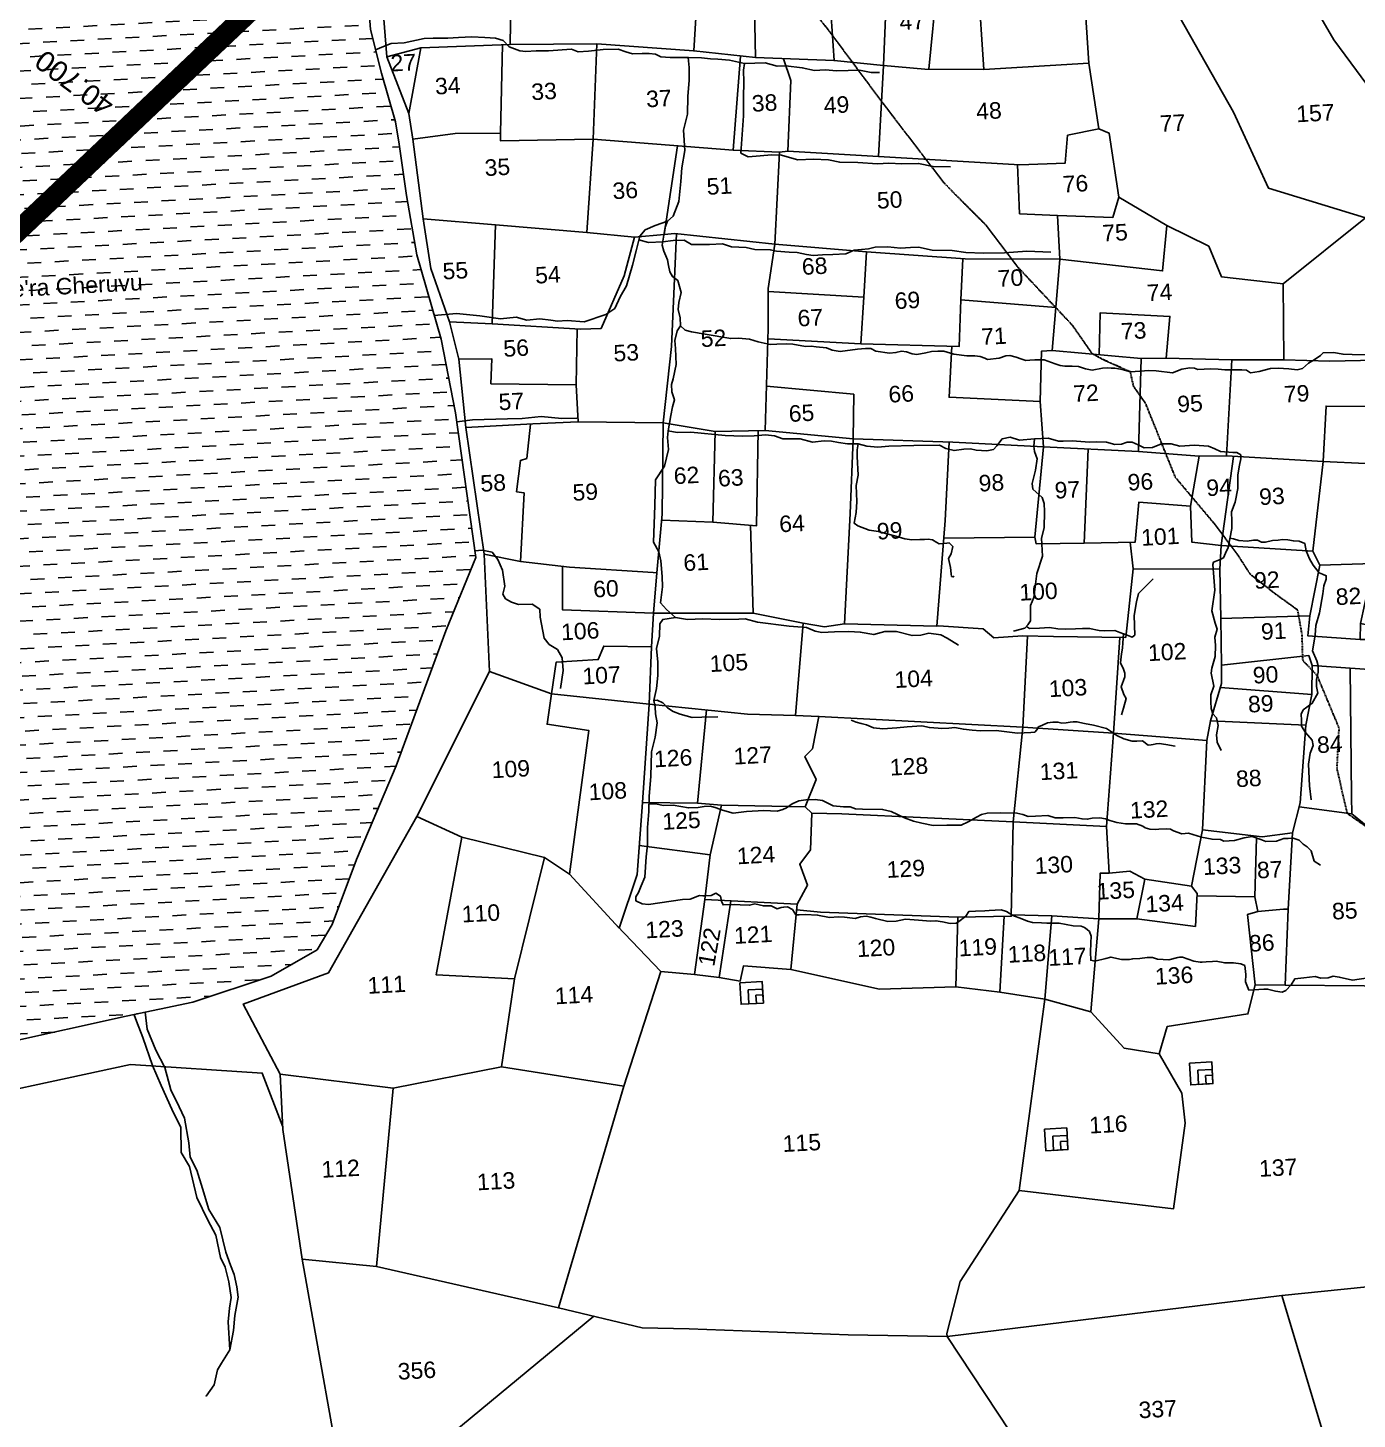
# Model space of a CAD drawing. Header units: inches. Extents: x 333501 to 344855, y 1583704 to 1591724.
# Drawn here: x 338142 to 339106, y 1585560 to 1586569 of the extents above; entities that cross this region are included whole.
import ezdxf

# ---------------------------------------------------------------- set-up
doc = ezdxf.new("R2010")
doc.units = ezdxf.units.IN
doc.header["$MEASUREMENT"] = 0
doc.linetypes.add('ACAD_ISO07W100', pattern=[3, 0, -3])
for name, color, linetype in [('BLOCK', 7, 'Continuous'), ('NALA', 4, 'Continuous'), ('SQUAREWELL', 5, 'Continuous'), ('SURVEY_BND', 7, 'Continuous'), ('SURVEY_NO', 7, 'Continuous'), ('WATER_BODY', 4, 'Continuous')]:
    doc.layers.add(name, color=color, linetype=linetype)
doc.layers.add('FOOTPATH', color=150, linetype='ACAD_ISO07W100', lineweight=30)
doc.styles.get("Standard").update_dxf_attribs({"font": 'arial.ttf'})

msp = doc.modelspace()

# ---------------------------------------------------------------- hatches: boundary and pattern name
at = {"layer": 'WATER_BODY'}
h = msp.add_hatch(dxfattribs=at)
h.set_pattern_fill('DASH', color=256, scale=79.676184, angle=3.0716, style=0)
h.set_pattern_definition([(3.0716, (336183.179, 1589066.173), (9.411546, 10.478884), [9.959523, -9.959523])])
h.paths.add_polyline_path([(338384, 1586651.5), (338392.8, 1586668.7), (338405.2, 1586680.8), (338406.4, 1586691.5), (338403.1, 1586732.7), (338389.1, 1586805), (338373.1, 1586825.3), (338343.5, 1586834.8), (338296.4, 1586844.6), (338239.4, 1586858.8), (338194.5, 1586875.3), (338146.9, 1586899.8), (338096.3, 1586920.6), (338062.7, 1586941.8), (338047.3, 1586949), (338039.4, 1586945.2), (338034, 1586937.5), (338040.3, 1586922.1), (338054, 1586899.2), (338067.3, 1586887.6), (338076.4, 1586864.5), (338090.3, 1586839.9), (338098, 1586816.6), (338100.2, 1586798), (338095.8, 1586779.3), (338087.8, 1586761.2), (338084.3, 1586743.9), (338074.1, 1586718.9), (338062.1, 1586702.8), (338051.5, 1586683.1), (338037.6, 1586667), (338029.7, 1586654.9), (338021, 1586637), (338013.6, 1586625.5), (338008.2, 1586615.3), (338000.8, 1586606.9), (337997.3, 1586596.9), (337986.4, 1586581), (337983.3, 1586570.9), (337972.2, 1586553.6), (337963.4, 1586537.2), (337955.4, 1586516.3), (337944.9, 1586499.6), (337931.7, 1586475.6), (337919.9, 1586442.3), (337911.1, 1586415.1), (337908.7, 1586386.7), (337907.1, 1586361.7), (337907.6, 1586302.2), (337908.9, 1586285), (337917.4, 1586255.5), (337918.1, 1586241.1), (337918.4, 1586184.9), (337922.5, 1586100.3), (337921.2, 1586077.7), (337924, 1586042.3), (337924.3, 1585990.7), (337922.3, 1585954.2), (337914.5, 1585895.6), (337909.6, 1585864.5), (337907.9, 1585848.2), (337911.7, 1585837), (337916.2, 1585830), (337922.8, 1585826.9), (337929, 1585822), (337940.5, 1585815.5), (337945.1, 1585815.1), (337958.1, 1585804.1), (337973.6, 1585795.9), (338013.3, 1585802.5), (338126, 1585833.2), (338213.2, 1585852.5), (338261.6, 1585862.8), (338318.4, 1585881.5), (338351.6, 1585900.7), (338362.5, 1585919.1), (338380.1, 1585966.2), (338409, 1586034.2), (338444.9, 1586132.1), (338466.8, 1586185.1), (338452, 1586290.1), (338441.6, 1586343.4), (338423.9, 1586404.6), (338416.4, 1586447.7), (338411.2, 1586484.9), (338408.5, 1586501), (338398.3, 1586536.3), (338390.3, 1586567.9)])
h.paths.add_polyline_path([(338118.6, 1586346.7), (338142.3, 1586348), (338141.3, 1586366.2), (338117.6, 1586364.9)], flags=24)
h.paths.add_polyline_path([(338103.7, 1586376.5), (338212.4, 1586382.4), (338211.4, 1586401.1), (338102.7, 1586395.3)], flags=24)

# ---------------------------------------------------------------- linework, layer by layer
at = {"layer": 'BLOCK', "color": 1, "const_width": 15}
msp.add_lwpolyline([(337908.8, 1585419.8), (338022.5, 1585711.1, -0.145915), (338024.2, 1585713.4), (338095.3, 1585764.1, 0.297761), (338097.3, 1585769.2), (338034.6, 1586069.1, 0.074135), (338032.6, 1586074.6), (337940.9, 1586241.5, -0.350019), (337942, 1586247.6), (338081.8, 1586371.8, 0.007997), (338082.2, 1586372.2), (338378.8, 1586653.1, 0.17359), (338384.9, 1586665.1), (338404.3, 1586819.1, 0.146508), (338402.4, 1586830.4), (338262.4, 1587115.1, 0.079668), (338258.8, 1587120.3), (338129.9, 1587251.9, 0.290687), (338109, 1587256.8), (337844.8, 1587164.7, -0.125126), (337835, 1587163.8), (337495.8, 1587219.4, -0.095471), (337488.7, 1587222), (337309.7, 1587330.1, 0.000595)], format="xyb", dxfattribs=at)
at = {"layer": 'BLOCK', "color": 2}
for p in [(338286.2, 1586565.4), (338213.6, 1586496.6)]:
    msp.add_point(p, dxfattribs=at)
at = {"layer": 'FOOTPATH', "ltscale": 0.002}
msp.add_lwpolyline([(339117.6, 1585986.4), (339098.7, 1585999.4), (339091.2, 1586032), (339092.7, 1586061.6), (339076.9, 1586099.4), (339066.4, 1586110.5), (339065.8, 1586129.6), (339062.7, 1586147), (339046.7, 1586158.5), (339028.3, 1586173), (339019.2, 1586187.2), (339002.4, 1586209.5), (338974, 1586243.3), (338952.4, 1586296.9), (338943.8, 1586309.1), (338941.3, 1586319.7), (338921.5, 1586328.6), (338913.8, 1586332.8), (338899.6, 1586353.2), (338859.9, 1586395.5), (338836.8, 1586425.9), (338806.6, 1586456.3), (338761, 1586515.8), (338723.6, 1586566.1), (338684.4, 1586615.9)], dxfattribs=at)
at = {"layer": 'NALA'}
for points in [[(339112.5, 1586332.2), (339102.1, 1586332.4), (339095.6, 1586332.5), (339088.5, 1586333.7), (339081, 1586333.6), (339079.2, 1586331.6), (339074.5, 1586328.4), (339070.5, 1586326), (339066.2, 1586322.3), (339062.3, 1586321.3), (339056.2, 1586322), (339048.5, 1586322.4), (339043, 1586322.3), (339034.7, 1586320.1), (339028.3, 1586319), (339025.5, 1586321), (339022.2, 1586321.3), (339016.4, 1586321.3), (339009.8, 1586321.3), (339004.9, 1586321.6), (338999.4, 1586321.9), (338990.3, 1586321.4), (338987.9, 1586322.5), (338984.5, 1586322.8), (338978.7, 1586321.6), (338971.9, 1586319.1), (338960.1, 1586320.5), (338954.8, 1586320.8), (338951.5, 1586320.5), (338941.3, 1586319.7), (338935.3, 1586321.4), (338930.1, 1586322.4), (338927.3, 1586322.5), (338924.6, 1586322.7), (338921.2, 1586322.5), (338913.6, 1586321), (338908.9, 1586321.9), (338903.7, 1586323.7), (338899, 1586324), (338893.9, 1586323.8), (338890.4, 1586324.4), (338886.8, 1586325.7), (338878.8, 1586328.6), (338872.1, 1586328.5), (338868.5, 1586328.2), (338865.4, 1586328), (338862, 1586329.1), (338858.4, 1586330.3), (338853.8, 1586331.6), (338851, 1586331.4), (338846.2, 1586329.7), (338837.7, 1586328.8), (338835.7, 1586329.7), (338832.3, 1586331), (338828.5, 1586331.5), (338822.8, 1586331.3), (338813.2, 1586332.7), (338806, 1586334.8), (338801.8, 1586334.8), (338797.2, 1586334.5), (338793, 1586333.6), (338786.6, 1586332.4), (338783, 1586332.8), (338778.9, 1586334.4), (338775.4, 1586334.8), (338771.3, 1586333.7), (338766.7, 1586333.4), (338756.8, 1586334.7), (338753.2, 1586336.8), (338749.3, 1586336.6), (338743.5, 1586336.3), (338730.9, 1586334.6), (338725, 1586335.6), (338720.9, 1586337.1), (338713.4, 1586338), (338709.8, 1586338.3), (338705.8, 1586338.1), (338696.5, 1586339.8), (338691.8, 1586340), (338685, 1586339.9), (338680.2, 1586339.7), (338671.4, 1586341.6), (338665.2, 1586343.5), (338657.2, 1586344.1), (338651.6, 1586343.9), (338632.9, 1586347.2), (338623, 1586348.8), (338618.5, 1586350), (338615.2, 1586353.2), (338614.8, 1586358.9), (338613.5, 1586365), (338613.9, 1586370), (338615.7, 1586377.3), (338613.1, 1586385.9), (338609.4, 1586388.8), (338607.3, 1586392.2), (338606.5, 1586396.9), (338605.8, 1586400.9), (338604.4, 1586403.9), (338603.1, 1586407.2), (338601.8, 1586411.6), (338604.1, 1586424.6), (338605.7, 1586429), (338609.7, 1586432.6), (338613.9, 1586443.3), (338615.3, 1586457.7), (338616, 1586467.6), (338618.2, 1586480.2), (338617.4, 1586494.9), (338620.2, 1586506.7), (338620.5, 1586519.3), (338621.5, 1586531.2), (338621.4, 1586540.5), (338620.7, 1586547.8), (338607.7, 1586547.7), (338600.9, 1586548.1), (338596.9, 1586550.1), (338592.3, 1586550.7), (338587.3, 1586550.6), (338580.4, 1586550.4), (338575.4, 1586551.8), (338569.9, 1586553.8), (338559, 1586553.5), (338548.4, 1586552.3), (338541, 1586551.9), (338536, 1586553.7), (338519.5, 1586552.5), (338510.4, 1586552.5), (338503, 1586552.1), (338498.6, 1586552.4), (338490.8, 1586555.5), (338486.5, 1586560), (338480.9, 1586561.7), (338473.2, 1586562.3), (338463.7, 1586562.6), (338454.2, 1586562.1), (338446.4, 1586561.7), (338435.9, 1586561.7), (338429.2, 1586561.4), (338414.7, 1586558.3), (338405.3, 1586557.8), (338399.7, 1586555.7), (338394, 1586553.2)], [(338811, 1586468.4), (338798.3, 1586468.7), (338787.7, 1586470.9), (338775.7, 1586470.7), (338766.2, 1586471), (338758, 1586470.6), (338743.6, 1586471.6), (338730.6, 1586471.7), (338722.4, 1586473.4), (338711.6, 1586473.9), (338700.2, 1586473.6), (338692.5, 1586475.6), (338688.4, 1586476.8), (338681.1, 1586477.2), (338672.9, 1586476.4), (338664.3, 1586475.6), (338658.8, 1586478.4), (338660.8, 1586505.4), (338660.7, 1586519), (338661.1, 1586529.8), (338660.8, 1586538.4), (338661.5, 1586543.3), (338650.6, 1586545.7), (338642.2, 1586546.5), (338636.8, 1586546.7), (338630.3, 1586547.4), (338620.7, 1586547.8)], [(338661.5, 1586543.3), (338676.6, 1586543.7), (338685.2, 1586541.5), (338691.4, 1586541.6), (338703.4, 1586540.3), (338712.2, 1586538.3), (338719.9, 1586538.7), (338728.5, 1586538), (338744.9, 1586538.5), (338753.3, 1586536.9), (338759.3, 1586536.9)], [(338436.6, 1586360.6), (338452.6, 1586362), (338469.6, 1586360.4), (338484.7, 1586358.1), (338496, 1586359.5), (338503.6, 1586357.3), (338513.1, 1586358.1), (338521.1, 1586357.3), (338526, 1586356.5), (338532.9, 1586356.9), (338545.3, 1586356.1), (338561, 1586361.4), (338567.5, 1586365.6), (338571.3, 1586374.1), (338576, 1586382.2), (338580.2, 1586397.1), (338583, 1586407.4), (338585.6, 1586418.1), (338589.4, 1586422.8), (338596.8, 1586426), (338605.7, 1586429)], [(338883.7, 1586406.5), (338866.3, 1586407.2), (338850.1, 1586406), (338834.8, 1586405.8), (338822, 1586406.3), (338812, 1586407.8), (338797.7, 1586408.1), (338787.8, 1586410.1), (338781.9, 1586409.9), (338774.7, 1586409.4), (338765.4, 1586410.3), (338756.2, 1586410.1), (338751.4, 1586409), (338746.3, 1586408.4), (338741.1, 1586408), (338734.9, 1586405.4), (338725.6, 1586404.9), (338718.1, 1586404.5), (338711.3, 1586404.2), (338706.6, 1586404.8), (338699.8, 1586406.2), (338694, 1586406.6), (338684.8, 1586407.3), (338680.2, 1586408.3), (338669.1, 1586408.4), (338662.7, 1586410), (338652.2, 1586410.3), (338645.5, 1586412.5), (338636.1, 1586412.2), (338631.2, 1586412.1), (338623.1, 1586412.1), (338617.7, 1586415.3), (338609.7, 1586415.1), (338602.2, 1586414.1), (338592, 1586413.6), (338584.9, 1586415.5)], [(339007.2, 1586045.3), (339004.2, 1586051.2), (339003.7, 1586056.7), (339004.9, 1586063.3), (339003.8, 1586068.8), (339001, 1586071.9), (339000, 1586075.7), (338999.6, 1586080.4), (338999.6, 1586085.6), (339001.9, 1586091.8), (338999.9, 1586101.3), (339000.5, 1586105), (339002.8, 1586113.4), (339003, 1586121.3), (339002.6, 1586127.5), (339004.3, 1586133.2), (339002.7, 1586137.6), (339000.5, 1586146.6), (339002.5, 1586161.6), (339001.8, 1586171), (339001.2, 1586180.1), (339001.7, 1586181.9), (339006.5, 1586183.7), (339008.9, 1586185), (339010.2, 1586188.2), (339012.2, 1586192.4), (339014.9, 1586206.1), (339015, 1586211.5), (339014.6, 1586218.2), (339017.3, 1586225.2), (339019.2, 1586235.3), (339019.2, 1586245), (339020.5, 1586252.2), (339021.5, 1586256.6), (339021.4, 1586259.6), (339018.6, 1586261.3), (339015.7, 1586261.3), (339006.6, 1586262), (339002.5, 1586264), (338997.9, 1586265.8), (338987.7, 1586266.5), (338977.3, 1586266), (338970.9, 1586267.7), (338963.8, 1586267.6), (338957.4, 1586265), (338951.2, 1586264.7), (338947, 1586266.8), (338942.7, 1586268.8), (338939.1, 1586268.8), (338935, 1586267.4), (338930.1, 1586267.2), (338924.1, 1586268.9), (338916.5, 1586269.1), (338911.7, 1586268.8), (338899.1, 1586269.8), (338892.6, 1586269.4), (338889.2, 1586269.4), (338881.8, 1586271.6), (338871.9, 1586271.1), (338861, 1586270.3), (338854.2, 1586272.3), (338848.3, 1586271.2), (338844.4, 1586266.1), (338842, 1586263.4), (338837.2, 1586262.4), (338829.5, 1586263.1), (338825.3, 1586264), (338820.5, 1586263.6), (338813.5, 1586262.7), (338807.6, 1586264.3), (338802.8, 1586266.6), (338784.2, 1586266.3), (338766.1, 1586265.8), (338758.3, 1586265.1), (338750.3, 1586265.9), (338744, 1586267.6), (338736.3, 1586267.6), (338729.7, 1586268.6), (338724.7, 1586269.5), (338719.2, 1586269.7), (338710.9, 1586268.7), (338701.9, 1586271.3), (338689.4, 1586271.1), (338683.3, 1586273.3), (338676.8, 1586274), (338668.6, 1586273.5), (338659.9, 1586273.1), (338653.8, 1586273.4), (338647.4, 1586273.7), (338622.5, 1586276.1), (338612.7, 1586275.9), (338606.1, 1586277), (338608.2, 1586288.1), (338609.3, 1586294.3), (338610.7, 1586299.4), (338608.9, 1586305.3), (338608.6, 1586310.6), (338609.8, 1586314.7), (338612, 1586325), (338611.4, 1586336.6), (338611.1, 1586342.6), (338612.7, 1586349.5), (338615.2, 1586353.2)], [(338452.9, 1586283.5), (338464.2, 1586285), (338489.7, 1586285.6), (338500.4, 1586285.9), (338514.2, 1586287.5), (338529.1, 1586285.9), (338539.9, 1586286.2)], [(338611.4, 1586141.6), (338604.9, 1586147.4), (338600.7, 1586152.3), (338602.1, 1586163.9), (338601.8, 1586171.5), (338600.9, 1586182.7), (338599.3, 1586189.2), (338595.5, 1586196.4), (338596.4, 1586222.8), (338597, 1586241.5), (338603.4, 1586251.5), (338606.5, 1586263.4), (338605.7, 1586272.1), (338606.1, 1586277)], [(338856.5, 1586131.7), (338864.8, 1586133.9), (338866.9, 1586136.4), (338868.8, 1586139.2), (338868.8, 1586144.9), (338869, 1586150.3), (338871.2, 1586156.2), (338873.5, 1586173.5), (338877.5, 1586186.2), (338876.8, 1586199.1), (338878.9, 1586206.6), (338879, 1586218.5), (338878.7, 1586224.2), (338877.4, 1586228.7), (338870.6, 1586234.7), (338870, 1586238.7), (338872.6, 1586248.6), (338873.7, 1586256.8), (338871.7, 1586262.1), (338871.3, 1586265.8), (338871.9, 1586271.1)], [(338813.6, 1586171.7), (338812.8, 1586171.1), (338811.7, 1586171.5), (338811.3, 1586173.3), (338810.9, 1586177.9), (338810.4, 1586180.2), (338809.4, 1586184.5), (338811.3, 1586187.9), (338812.5, 1586193.1), (338809.9, 1586195.7), (338808.3, 1586195.5), (338805.8, 1586195.2), (338802.7, 1586195), (338801.1, 1586196.1), (338797.8, 1586197.9), (338794.7, 1586198.4), (338792, 1586198.2), (338788.6, 1586198.1), (338782.9, 1586197.9), (338777.8, 1586198.8), (338771.3, 1586200.7), (338764.8, 1586202.4), (338758.7, 1586204.1), (338752, 1586205), (338743.7, 1586208.1), (338741.1, 1586210), (338742.4, 1586217.9), (338743, 1586225.8), (338742.4, 1586237.3), (338744, 1586244.9), (338743.3, 1586258.5), (338743.1, 1586263.2), (338744, 1586267.6)], [(339072.4, 1586009.5), (339071.1, 1586019.5), (339070.4, 1586035.3), (339071.8, 1586043.4), (339073.8, 1586048.8), (339073.2, 1586052.8), (339068.4, 1586058.4), (339065.5, 1586062.8), (339065.3, 1586067.2), (339065.1, 1586071.6), (339066.6, 1586074.6), (339069.2, 1586076.6), (339073.2, 1586079.5), (339077.2, 1586086.8), (339076.2, 1586091.6), (339076.2, 1586096.9), (339077.5, 1586101.9), (339077.5, 1586106.6), (339076.4, 1586110.2), (339073.4, 1586117.6), (339075.2, 1586128.9), (339075.9, 1586135.8), (339078.4, 1586145), (339080.8, 1586158.8), (339081.5, 1586164.7), (339083.2, 1586169.5), (339083.3, 1586171.9), (339080.6, 1586173.1), (339078.1, 1586174.1), (339073.8, 1586179.5), (339071.2, 1586184.3), (339068.7, 1586190), (339067.9, 1586195.2), (339063.7, 1586196.9), (339059.5, 1586197.2), (339055.4, 1586198), (339051.7, 1586198.1), (339048.6, 1586197.8), (339044.4, 1586197.4), (339039.4, 1586196.4), (339036.4, 1586196.3), (339033.6, 1586197.7), (339030.6, 1586197.7), (339026.1, 1586197.1), (339019.9, 1586197.6), (339016.2, 1586198.8), (339013.5, 1586199.3)], [(338528.2, 1586090.1), (338530, 1586103.2), (338529.2, 1586112.5), (338525.9, 1586118.4), (338519.9, 1586122), (338516.3, 1586126.7), (338513.3, 1586141.9), (338513.1, 1586147.7), (338507.6, 1586151.3), (338497.7, 1586151.1), (338492.6, 1586152.7), (338488.3, 1586155.2), (338486.4, 1586158.5), (338487.7, 1586164.4), (338486.1, 1586176), (338482.7, 1586183.7), (338478.5, 1586189.1), (338471.3, 1586190.4), (338466.1, 1586190)], [(338957.9, 1586169.8), (338947.3, 1586159.1), (338945.7, 1586153), (338944, 1586143), (338944.6, 1586128.9), (338942.5, 1586127.5), (338938.9, 1586128.8), (338933.7, 1586130.9), (338930.1, 1586132.2), (338922.7, 1586131.9), (338918.7, 1586132.3), (338911.8, 1586133.7), (338906.5, 1586133.7), (338901.6, 1586133.4), (338894.5, 1586133.1), (338888.7, 1586133.5), (338882.6, 1586134.3), (338875.5, 1586134), (338868.2, 1586133.6), (338865.9, 1586135.2)], [(339113.7, 1585880.3), (339102.5, 1585878.7), (339092.8, 1585881), (339088.3, 1585881.7), (339084.7, 1585880.5), (339079.3, 1585880.2), (339075.2, 1585881.4), (339067.1, 1585880.5), (339060.5, 1585879.6), (339057.9, 1585875.3), (339054, 1585871.3), (339051.4, 1585869.9), (339046.5, 1585870.8), (339040.8, 1585872.2), (339038.2, 1585872.1), (339034.4, 1585871.9), (339027.3, 1585871.5), (339024.8, 1585877.5), (339025, 1585882.9), (339024.2, 1585889.3), (339021.3, 1585890.5), (339016, 1585891.4), (339012.7, 1585891.2), (339009.8, 1585891.2), (339003.6, 1585892.4), (339000.9, 1585892.2), (338996.3, 1585892), (338993.3, 1585891.8), (338992, 1585891.8), (338987.3, 1585892.4), (338979.2, 1585895.4), (338976.9, 1585895.3), (338975.7, 1585895.1), (338969.1, 1585893.5), (338961, 1585894), (338957.3, 1585895.1), (338953.6, 1585895.1), (338948.2, 1585894.5), (338943, 1585894.2), (338940.7, 1585893.8), (338934.9, 1585893.6), (338927.2, 1585895.4), (338923.5, 1585894.4), (338915.5, 1585892.5), (338912.6, 1585893.2), (338912.5, 1585899), (338912.6, 1585905.8), (338912.8, 1585910.5), (338911.8, 1585913.9), (338910.1, 1585915.5), (338908, 1585916.8), (338905.6, 1585917.9), (338899.9, 1585918), (338889.7, 1585920), (338880.8, 1585920.1), (338876.8, 1585920.3), (338870.4, 1585920.5), (338866.8, 1585921.5), (338862.5, 1585923.1), (338856.1, 1585925.6), (338851.6, 1585928.6), (338847.7, 1585929.6), (338839, 1585929.3), (338835.7, 1585929.1), (338829.1, 1585928.8), (338824.1, 1585928.5), (338822, 1585925), (338817, 1585921.2), (338814.9, 1585920), (338810.7, 1585919.7), (338805, 1585920.9), (338800.3, 1585921.8), (338796.5, 1585921.4), (338787.8, 1585922.1), (338778.3, 1585923), (338771.4, 1585921.6), (338765.5, 1585921.2), (338756.5, 1585923.4), (338753.1, 1585924.5), (338749.7, 1585925), (338745.7, 1585924.6), (338741.8, 1585923.5), (338734, 1585924.5), (338729.8, 1585924.6), (338723.2, 1585924.2), (338714.5, 1585925.9), (338705.4, 1585926.3), (338701.1, 1585926.2), (338698.7, 1585926.1), (338696.3, 1585930), (338692.7, 1585931.9), (338690, 1585931.7), (338688.1, 1585931.3), (338685.1, 1585930.5), (338680.9, 1585932.7), (338675.3, 1585932.5), (338669.1, 1585934), (338665.2, 1585933), (338658.3, 1585933.4), (338654.6, 1585933.6), (338646, 1585933.3), (338644.9, 1585936.1), (338644.1, 1585939.7), (338640.8, 1585941.7), (338637.4, 1585940.1), (338633.1, 1585939.8), (338631.4, 1585939.9), (338629, 1585940.1), (338622.1, 1585937.5), (338616.5, 1585937.2), (338591.9, 1585933.5), (338587.4, 1585934.1), (338582.8, 1585936.2), (338582.8, 1585939.2), (338584.6, 1585942.3), (338586.7, 1585947), (338589.2, 1585953.4), (338590.2, 1585968.2), (338591.1, 1585976.9), (338591.3, 1585989.3), (338592.1, 1586000.9), (338592.5, 1586011.8), (338593.5, 1586026.6), (338594, 1586044.2), (338596.7, 1586054.9), (338598.2, 1586065.4), (338597.1, 1586071.8), (338596.7, 1586076.9), (338595.7, 1586081.6), (338597.8, 1586090.1), (338598.7, 1586099.6), (338598.8, 1586109.3), (338597.7, 1586119.3), (338600, 1586128.1), (338600.2, 1586137), (338602.2, 1586140.3), (338611.4, 1586141.6), (338620.1, 1586140.2), (338631.2, 1586140.8), (338643.2, 1586140.1), (338657.5, 1586140.5), (338661.9, 1586140.6), (338671, 1586138.2), (338694, 1586135.3), (338706.4, 1586134.5), (338712.8, 1586131.7), (338717.7, 1586130.7), (338726.7, 1586131.2), (338737.2, 1586131.4), (338745.5, 1586131.1), (338755.2, 1586129.3), (338763.4, 1586131.4), (338771.7, 1586131.5), (338783, 1586128.5), (338789.3, 1586128.8), (338795.3, 1586130.2), (338803.8, 1586129.1), (338808.4, 1586126.6), (338816.7, 1586121.7)], [(338934.9, 1586071.1), (338936.3, 1586076), (338938.2, 1586082.9), (338936.5, 1586085.9), (338934.6, 1586091.4), (338937.3, 1586098.7), (338937.2, 1586101.2), (338936.3, 1586104.1), (338934.2, 1586108.8), (338935, 1586115.4), (338935.7, 1586119.5), (338935.8, 1586123.3), (338936.3, 1586129.8)], [(338642.2, 1586069.7), (338630.7, 1586069.3), (338623.5, 1586069.1), (338614.8, 1586071.6), (338609.8, 1586073.5), (338605.6, 1586076.2), (338602.4, 1586079.7), (338598.2, 1586081.7), (338595.7, 1586081.6)], [(338973.7, 1586048.4), (338967, 1586049.5), (338962.2, 1586050.2), (338960, 1586050.1), (338957.9, 1586049.7), (338956.3, 1586049.3), (338954.2, 1586049.2), (338950.2, 1586052.3), (338946, 1586052.1), (338942.5, 1586051.9), (338936.5, 1586053.7), (338931.6, 1586056.2), (338926.8, 1586059.3), (338923.9, 1586061.3), (338914.6, 1586063.6), (338908.1, 1586064.8), (338902.5, 1586066.1), (338899.8, 1586065.9), (338897.6, 1586065.7), (338894.7, 1586065.3), (338891.7, 1586065.1), (338888.8, 1586065.8), (338885, 1586065.8), (338881.3, 1586065.2), (338877.5, 1586063.7), (338874.8, 1586062.3), (338873.5, 1586060.2), (338872, 1586058.6), (338869.2, 1586058.3), (338864.3, 1586058), (338859.5, 1586057.7), (338843.9, 1586059.7), (338832.7, 1586059.6), (338826.5, 1586060), (338820.3, 1586060.6), (338814, 1586061.8), (338809.7, 1586061.5), (338804.7, 1586061.3), (338801.9, 1586061.5), (338795.6, 1586061.8), (338790.1, 1586063), (338779.5, 1586062.3), (338772.1, 1586061.6), (338761.8, 1586061), (338755, 1586061.7), (338750.1, 1586063.8), (338746.2, 1586064.8), (338742.5, 1586065.8), (338738.9, 1586067.3)], [(339079.1, 1585962.1), (339074.7, 1585965.1), (339072.5, 1585972.6), (339069.5, 1585975.5), (339066.7, 1585977.3), (339063.8, 1585980.2), (339059.4, 1585981.7), (339055.8, 1585981.5), (339052.6, 1585981.4), (339047.3, 1585979.6), (339039.6, 1585979.3), (339035.8, 1585980.7), (339029.6, 1585982.9), (339023.9, 1585981.8), (339016.8, 1585980), (339009.2, 1585979.6), (339006.6, 1585980.6), (339000.6, 1585980.9), (338992.8, 1585982.3), (338983.5, 1585985.3), (338978.6, 1585984.7), (338972.7, 1585986.9), (338970.5, 1585988.1), (338967.8, 1585988.5), (338962, 1585988.2), (338959.2, 1585988), (338955.4, 1585988.2), (338952.1, 1585989.1), (338950.4, 1585990.4), (338945.7, 1585992), (338942.2, 1585992.1), (338937.7, 1585992.1), (338931.4, 1585993), (338926.4, 1585994.5), (338923.4, 1585995.7), (338919.2, 1585996.4), (338913.5, 1585996.1), (338910.1, 1585995.4), (338906.3, 1585995.6), (338901, 1585996.7), (338892.7, 1585996.4), (338886.7, 1585996.3), (338881.5, 1585998.1), (338872.5, 1585997.7), (338867.3, 1585997.5), (338863.3, 1585998.9), (338859.1, 1585999.8), (338846.9, 1586000), (338837.5, 1585999.9), (338833.4, 1585998.8), (338829.8, 1585997), (338823.8, 1585993.5), (338818.7, 1585991), (338808.3, 1585991.1), (338798.3, 1585990.9), (338790, 1585992.6), (338784.1, 1585994.1), (338777.5, 1585996.4), (338767.9, 1586001), (338761.6, 1586002.5), (338747.2, 1586002.6), (338742, 1586003), (338738.1, 1586004.4), (338733.3, 1586004.5), (338725.7, 1586005), (338718.1, 1586008.9), (338712.8, 1586009.7), (338706.1, 1586009.4), (338700.9, 1586008.7), (338696.1, 1586006.5), (338692, 1586003.6), (338689.4, 1586002.5), (338685.1, 1586001.2), (338675.6, 1586001.7), (338662.9, 1586001), (338653.3, 1585999.8), (338645.5, 1586001.9), (338640.9, 1586003.7), (338636.9, 1586004.9), (338632.4, 1586004.6), (338627.9, 1586003.9), (338620.9, 1586003.6), (338609.8, 1586005.5), (338602.6, 1586005.4), (338597.3, 1586006.6), (338592.3, 1586006.3)], [(338227, 1585855.4), (338228.4, 1585843.1), (338234.7, 1585828), (338241.3, 1585815.4), (338245.6, 1585799.1), (338251.7, 1585786.8), (338255.6, 1585778.7), (338258.7, 1585760.7), (338259.7, 1585750.5), (338264.5, 1585740.9), (338268.6, 1585727.6), (338273.2, 1585712.4), (338281.1, 1585699.5), (338285.5, 1585681.5), (338288.8, 1585672), (338291.6, 1585665.3), (338293.5, 1585656.4), (338294.5, 1585648.8), (338291.9, 1585635.7), (338291.1, 1585624.8), (338288.3, 1585610.8), (338287.2, 1585631.1), (338288, 1585641), (338289.4, 1585648.7), (338287.6, 1585660.1), (338285, 1585670.6), (338281.5, 1585677.6), (338278.1, 1585693.9), (338272.5, 1585704.6), (338264.4, 1585721.1), (338259.1, 1585743.5), (338253, 1585753.7), (338252.9, 1585771.9), (338246.4, 1585785.1), (338238.6, 1585802.4), (338232.3, 1585816.9), (338225.3, 1585837.1), (338220.6, 1585848.9), (338219, 1585853.7)], [(338288.3, 1585610.8), (338282.2, 1585601), (338279.4, 1585596.3), (338276.9, 1585585.2), (338271.1, 1585577.2), (338271.1, 1585577.2)]]:
    msp.add_lwpolyline(points, dxfattribs=at)
at = {"layer": 'SQUAREWELL'}
for points in [[(338658.2, 1585876.9), (338674.3, 1585877.8), (338675.2, 1585862.1), (338659, 1585861.2)], [(338664.2, 1585871.8), (338674.6, 1585872.3), (338675.2, 1585862.1), (338664.7, 1585861.5)], [(338669.8, 1585867.9), (338674.9, 1585868.2), (338675.2, 1585862.1), (338670.2, 1585861.8)], [(338984.2, 1585818.5), (339000.4, 1585819.4), (339001.2, 1585803.7), (338985.1, 1585802.8)], [(338990.2, 1585813.4), (339000.7, 1585813.9), (339001.2, 1585803.7), (338990.7, 1585803.1)], [(338995.9, 1585809.5), (339000.9, 1585809.8), (339001.2, 1585803.7), (338996.2, 1585803.4)], [(338879.1, 1585770.7), (338895.2, 1585771.6), (338896, 1585755.9), (338879.9, 1585755)], [(338885, 1585765.5), (338895.5, 1585766.1), (338896, 1585755.9), (338885.6, 1585755.3)], [(338890.7, 1585761.7), (338895.7, 1585762), (338896, 1585755.9), (338891, 1585755.6)]]:
    msp.add_lwpolyline(points, close=True, dxfattribs=at)
at = {"layer": 'SURVEY_BND'}
for points in [[(338608.9, 1586676.6), (338606.3, 1586621.7), (338628.9, 1586620.7), (338624.7, 1586552.4), (338669.4, 1586547.6), (338668, 1586620), (338722.2, 1586609.6), (338726.5, 1586545.5), (338762.4, 1586542), (338764.8, 1586600.3), (338748.8, 1586603.8), (338745.2, 1586632.8)], [(338413.1, 1586663), (338393.4, 1586657.8), (338402.2, 1586548.1), (338426.8, 1586554.7), (338491.5, 1586557.2)], [(338624.7, 1586552.4), (338554.4, 1586557.5), (338491.5, 1586557.2), (338493.3, 1586664.1)], [(338911.1, 1586543.6), (338905.2, 1586636.4)], [(339143.4, 1586412.6), (339174.4, 1586419.1), (339195.8, 1586455.1), (339125.1, 1586511.5), (339088.9, 1586560.6), (339047.1, 1586632.6)], [(338967.8, 1586425.9), (338998.1, 1586410.8), (339007.5, 1586388.6), (339052.2, 1586383.5), (339111.9, 1586431.4), (339041.4, 1586453), (339016, 1586508), (338960.4, 1586606.3), (338957.1, 1586623.3)], [(338795.2, 1586539.2), (338801.3, 1586600.8), (338764.8, 1586600.3)], [(338830.9, 1586601.1), (338835.1, 1586539.1)], [(338402.2, 1586548.1), (338418.2, 1586507.1), (338426.8, 1586554.7)], [(338418.2, 1586507.1), (338421.1, 1586488.4), (338451.7, 1586492.7), (338484.6, 1586492.9), (338486.1, 1586557)], [(338484.6, 1586492.9), (338484.7, 1586487.2), (338551.8, 1586488.5), (338554.4, 1586557.5)], [(338551.8, 1586488.5), (338653.4, 1586480.5), (338658.7, 1586548.7)], [(338669.4, 1586547.6), (338726.5, 1586545.5)], [(338687, 1586479), (338693, 1586479.8), (338695.1, 1586530.9), (338689.9, 1586546.8)], [(338693, 1586479.8), (338758.7, 1586475.8), (338762.4, 1586542)], [(338758.7, 1586475.8), (338861.1, 1586469.9), (338894.1, 1586471.1), (338895.8, 1586491.3), (338918.5, 1586495.9), (338911.1, 1586543.6), (338835.1, 1586539.1), (338792.2, 1586539.2), (338762.4, 1586542)], [(338888.5, 1586433.1), (338928.6, 1586431.8), (338932.9, 1586446.4), (338925.9, 1586492.9), (338918.5, 1586495.9)], [(338421.1, 1586488.4), (338428.6, 1586430.7), (338480.9, 1586426.3), (338547.1, 1586420.8), (338551.8, 1586488.5)], [(338547.1, 1586420.8), (338581.7, 1586417.5), (338603.2, 1586419.4), (338613, 1586483.7)], [(338603.2, 1586419.4), (338611, 1586420.2), (338683.5, 1586412.4), (338687, 1586479), (338653.4, 1586480.5)], [(338683.5, 1586412.4), (338750, 1586406.8), (338821.6, 1586401.7), (338890.2, 1586401.5), (338888.5, 1586433.1), (338861, 1586434.4), (338859.5, 1586470)], [(338932.9, 1586446.4), (338967.8, 1586425.9), (338964.7, 1586393), (338890.2, 1586401.5)], [(338428.6, 1586430.7), (338434, 1586394.7), (338447.7, 1586356), (338478.6, 1586354.6), (338480.9, 1586426.3)], [(338541, 1586283.5), (338602.6, 1586282.8), (338608.7, 1586338.1), (338612.3, 1586420)], [(338478.6, 1586354.6), (338542.6, 1586350.8), (338557.5, 1586351.3), (338574.3, 1586389.3), (338581.7, 1586417.5)], [(338602.6, 1586282.8), (338640.2, 1586276.5), (338676.6, 1586277.3), (338678.8, 1586351.3), (338678.7, 1586380.3), (338683.5, 1586412.4)], [(338678.7, 1586378.1), (338748, 1586374), (338750, 1586406.8)], [(338745.8, 1586340.2), (338817.1, 1586338.1), (338818.3, 1586372.1), (338819.8, 1586401.8)], [(338818.3, 1586372.1), (338887.2, 1586366.4), (338890.2, 1586401.5)], [(339052.6, 1586328.4), (339052.2, 1586383.5)], [(338748, 1586374), (338745.8, 1586340.2), (338678.6, 1586343.7)], [(338887.2, 1586366.4), (338884.6, 1586335.3), (338876.8, 1586334.7), (338875.8, 1586298.3), (338809.9, 1586301.4), (338811.8, 1586338.3)], [(338918.7, 1586332.2), (338919.4, 1586362.5), (338970, 1586360), (338967.2, 1586329.6), (338949.2, 1586329.5)], [(338540.1, 1586351), (338539.4, 1586310.3), (338477.7, 1586311.2), (338478.4, 1586329.2), (338454.3, 1586328.9), (338447.7, 1586356)], [(338454.3, 1586328.9), (338459.5, 1586279.4), (338508.1, 1586282), (338541, 1586283.5), (338539.4, 1586310.3)], [(338878.3, 1586265.3), (338947.1, 1586262.1), (338949.2, 1586329.5), (338884.6, 1586335.3)], [(338967.2, 1586329.6), (339014.8, 1586328.6), (339010.9, 1586258.8), (338991.1, 1586258.7), (338947.1, 1586262.1)], [(339010.9, 1586258.8), (339081.2, 1586254.7), (339083.2, 1586295), (339146, 1586294.3), (339152.4, 1586329), (339085.9, 1586327.6), (339052.6, 1586328.4), (339014.8, 1586328.6)], [(338677.5, 1586309.3), (338740.8, 1586303.5), (338740.2, 1586271.3), (338676.6, 1586277.3)], [(338740.2, 1586271.3), (338812.5, 1586268.8), (338878.3, 1586265.3), (338875.8, 1586298.3)], [(339081.2, 1586254.7), (339142.5, 1586251.9), (339146, 1586294.3)], [(338459.5, 1586279.4), (338472.7, 1586187.5), (338499.1, 1586182.3), (338501.7, 1586232), (338496.3, 1586232.8), (338499, 1586255.6), (338503.7, 1586257), (338506.4, 1586281.9)], [(338499.1, 1586182.3), (338534.6, 1586178.1), (338595.2, 1586174.2), (338598, 1586174), (338601.9, 1586216.7), (338602.6, 1586282.8)], [(338601.5, 1586212.3), (338638.5, 1586210.9), (338640.2, 1586276.5)], [(338638.5, 1586210.9), (338670.2, 1586208.1), (338671.5, 1586277.2)], [(338667.7, 1586144.9), (338704.1, 1586137.6), (338719.5, 1586134.9), (338734.1, 1586137.1), (338738.2, 1586217), (338740.2, 1586271.3)], [(338734.1, 1586137.1), (338801.1, 1586135.4), (338807, 1586211.9), (338809.9, 1586268.9)], [(338806, 1586199.2), (338872.1, 1586200), (338878.3, 1586265.3)], [(338872.1, 1586200), (338872.9, 1586195.1), (338907.9, 1586195.6), (338910.6, 1586263.8)], [(338907.9, 1586195.6), (338944.9, 1586196.4), (338947.4, 1586225.2), (338984.8, 1586222.5), (338991.1, 1586258.7)], [(339007.2, 1586193.8), (339016.2, 1586258.5)], [(339007.2, 1586193.8), (339073.5, 1586189.7), (339081.2, 1586254.7)], [(338984.8, 1586222.5), (338985.9, 1586196.2), (339007.2, 1586193.8), (339006.2, 1586176.6), (338943.4, 1586176.9), (338941.1, 1586196.3)], [(339073.5, 1586189.7), (339078.7, 1586179.6), (339117.7, 1586180.8), (339108.3, 1586137.2), (339126.8, 1586133.7), (339154, 1586132.2), (339165.2, 1586223.1)], [(338665.8, 1586208.5), (338667.7, 1586144.9), (338595.5, 1586144.8), (338598, 1586174)], [(338472.7, 1586187.5), (338476.7, 1586102.5), (338521.7, 1586086.3), (338525, 1586109.3), (338555.5, 1586111.1), (338559.5, 1586121), (338594.1, 1586120.3), (338595.5, 1586144.8)], [(338595.5, 1586144.8), (338529.5, 1586147.3), (338529.6, 1586178.7)], [(339108.3, 1586137.2), (339107.9, 1586125.8), (339070.1, 1586128.3), (339071.5, 1586142.8), (339078.7, 1586179.6)], [(338943.4, 1586176.9), (338938, 1586127.2), (338885.6, 1586127.8), (338863, 1586128.3), (338842.3, 1586127), (338834.5, 1586133.4), (338802.3, 1586135.6), (338801.1, 1586135.4)], [(339071.5, 1586142.8), (339006.9, 1586140.9), (339006.2, 1586176.6)], [(338592.5, 1586078.9), (338663.8, 1586071.5), (338698.6, 1586070.7), (338704.1, 1586137.6)], [(339006.9, 1586140.9), (339007.4, 1586107), (339070.7, 1586114), (339073.2, 1586106.9), (339118.1, 1586103.8), (339122.5, 1586125.7), (339107.9, 1586125.8)], [(338715.5, 1586069.9), (338863.3, 1586062.2), (338866.8, 1586128.2)], [(338929.2, 1586057.8), (338933.7, 1586127.2)], [(338594.1, 1586120.3), (338592.5, 1586078.9), (338521.7, 1586086.3)], [(338929.2, 1586057.8), (338996.8, 1586052.4), (338999.4, 1586066.8), (339007.4, 1586093.8), (339007.4, 1586107)], [(339072.8, 1586085.8), (339073.2, 1586106.9)], [(338521.7, 1586086.3), (338518.4, 1586064.3), (338548.6, 1586059.8), (338534.7, 1585955.6), (338516.5, 1585967.6), (338456.5, 1585982.4), (338424, 1585997.3), (338476.7, 1586102.5)], [(339100.8, 1586105), (339101.7, 1586012), (339102, 1585999.2)], [(338999.4, 1586066.8), (339068.6, 1586063.5), (339072.8, 1586085.8), (339006.6, 1586090.9)], [(338627.5, 1586007.1), (338587.6, 1586007.6), (338592.5, 1586078.9)], [(338698.6, 1586070.7), (338715.5, 1586069.9), (338710.9, 1586046.5), (338705.3, 1586040.9), (338713.4, 1586024.2), (338705.4, 1586004.3), (338644.8, 1586005.7), (338627.5, 1586007.1), (338634, 1586074.6)], [(338863.3, 1586062.2), (338856.4, 1585993.6), (338732, 1585999.2), (338710.3, 1585999.8), (338705.4, 1586004.3)], [(338923.9, 1585990.2), (338929.2, 1586057.8), (338863.3, 1586062.2)], [(338993.6, 1585987.8), (339036.9, 1585982.6), (339058.9, 1585985.5), (339064.4, 1586007.3), (339068.6, 1586063.5)], [(338926, 1585956.3), (338940.9, 1585957.8), (338951.8, 1585952), (338985.7, 1585946.8), (338993.6, 1585987.8), (338996.8, 1586052.4)], [(338587.6, 1586007.6), (338583.7, 1585955.3), (338570.6, 1585916.5), (338534.7, 1585955.6)], [(338585.2, 1585976.3), (338636.6, 1585969.6), (338644.8, 1586005.7)], [(338485.4, 1585816), (338406.8, 1585800.5), (338324.9, 1585810.6), (338298.1, 1585861.4), (338359.9, 1585884), (338424, 1585997.3)], [(338710.3, 1585999.8), (338709.4, 1585973.2), (338701.6, 1585962.8), (338707.3, 1585947.5), (338699.8, 1585933.7), (338632.8, 1585937.1), (338636.6, 1585969.6)], [(339168.2, 1585874.2), (339166.8, 1585903.8), (339157.3, 1585932.1), (339135.4, 1585972), (339102, 1585999.2), (339063.7, 1586004.3)], [(338816.3, 1585924.5), (338855, 1585925), (338856.4, 1585993.6)], [(338918.4, 1585923.3), (338919.5, 1585956.3), (338926, 1585956.3), (338923.9, 1585990.2), (338856.4, 1585993.6)], [(339031.5, 1585939.2), (339033.8, 1585928.4), (339052.4, 1585930.3), (339055.7, 1585930.2), (339058.9, 1585985.5)], [(338494.7, 1585879.8), (338437.9, 1585882.6), (338456.5, 1585982.4)], [(338989.7, 1585939.9), (339031.5, 1585939.2), (339032.7, 1585981.8)], [(338574.1, 1585801.9), (338485.4, 1585816), (338494.7, 1585879.8), (338516.5, 1585967.6)], [(338918.4, 1585923.3), (338945.9, 1585923.3), (338951.8, 1585952)], [(338945.9, 1585923.3), (338988.5, 1585917.7), (338989.8, 1585941.5), (338985.7, 1585946.8)], [(338632.8, 1585937.1), (338625.3, 1585882.8), (338600.8, 1585884.9), (338569.2, 1585918)], [(338625.3, 1585882.8), (338643.2, 1585880.6), (338651.5, 1585936.2)], [(338643.2, 1585880.6), (338658.4, 1585878.1), (338660.9, 1585889.2), (338695.1, 1585886.5), (338699.8, 1585933.7)], [(338695.1, 1585886.5), (338759.5, 1585872.1), (338814.8, 1585873.9), (338816.3, 1585924.5), (338716.7, 1585928.1), (338699.4, 1585929.8)], [(338814.8, 1585873.9), (338846.6, 1585870.1), (338849.8, 1585925)], [(338846.6, 1585870.1), (338879.3, 1585865), (338884.4, 1585925.3), (338855, 1585926.2)], [(338879.3, 1585865), (338912.7, 1585855.8), (338918.4, 1585923.3), (338884.4, 1585925.3)], [(339055.7, 1585930.2), (339053.6, 1585875.2), (339031.9, 1585875.3), (339026.3, 1585926.4), (339033.8, 1585928.4)], [(338860.6, 1585726.2), (338818, 1585660.2), (338808.3, 1585622.6), (338808.5, 1585620.3), (338736.7, 1585621.5), (338621.4, 1585625.8), (338587.4, 1585626.7), (338526.7, 1585641.2), (338574.1, 1585801.9), (338600.8, 1585884.9)], [(339031.9, 1585875.3), (339026.5, 1585854.2), (338968.1, 1585845.1), (338962.2, 1585825.4), (338936.8, 1585829.4), (338912.7, 1585855.8)], [(339172.5, 1585662.3), (339169.7, 1585787.9), (339168.2, 1585874.2), (339053.6, 1585875.2)], [(338879.3, 1585865), (338860.6, 1585726.2), (338972.7, 1585713), (338981, 1585775), (338978.7, 1585796.9), (338962.2, 1585825.4)], [(339181.3, 1585257.4), (339154.8, 1585231.1), (338822.5, 1585143.8), (338653.7, 1585098.5), (338403.1, 1585050.5), (338254.1, 1585031.2), (337996.9, 1585003.5), (337969.8, 1585185.3), (337935.5, 1585410.8), (337892.8, 1585667.7), (337880.8, 1585758.5), (337952, 1585754.8), (338065.9, 1585785.1), (338216.4, 1585817.5), (338311.8, 1585811.4), (338326.8, 1585772.4)], [(338324.9, 1585810.6), (338326.9, 1585770.4), (338340.8, 1585676.4), (338394.8, 1585671), (338406.8, 1585800.5)], [(338340.8, 1585676.4), (338374.4, 1585487.8), (338552.4, 1585635.1)], [(338394.8, 1585671), (338526.7, 1585641.2)], [(339051.1, 1585650), (339172.5, 1585662.3), (339211.6, 1585542.3), (339090.5, 1585518.9)], [(338890.5, 1585496.4), (338910.2, 1585470.7), (339090.5, 1585518.9), (339051.1, 1585650), (338808.5, 1585620.3)], [(338374.4, 1585487.8), (338686.1, 1585490.2), (338890.5, 1585496.4), (338808.5, 1585620.3)]]:
    msp.add_lwpolyline(points, dxfattribs=at)
at = {"layer": 'WATER_BODY'}
msp.add_lwpolyline([(338126, 1585833.2), (338213.2, 1585852.5), (338261.6, 1585862.8), (338318.4, 1585881.5), (338351.6, 1585900.7), (338362.5, 1585919.1), (338380.1, 1585966.2), (338409, 1586034.2), (338444.9, 1586132.1), (338466.8, 1586185.1), (338452, 1586290.1), (338441.6, 1586343.4), (338423.9, 1586404.6), (338416.4, 1586447.7), (338411.2, 1586484.9), (338408.5, 1586501), (338398.3, 1586536.3), (338390.3, 1586567.9), (338384, 1586651.5)], dxfattribs=at)

# ---------------------------------------------------------------- texts
at = {"layer": 'BLOCK', "color": 0}
msp.add_text('40.700', height=15, rotation=143.5646, dxfattribs=at).set_placement((338205.9, 1586516.1))
at = {"layer": 'SURVEY_NO'}
for s, height, rotation, p in [('47', 11.95, 3.0716, (338774.2, 1586567.5)), ('27', 11.95, 3.0716, (338405.2, 1586537.5)), ('34', 11.95, 3.0716, (338437.4, 1586520.8)), ('33', 11.95, 3.0716, (338507.2, 1586516.7)), ('37', 11.95, 3.0716, (338590.5, 1586511.5)), ('38', 11.95, 3.0716, (338667.1, 1586508.3)), ('49', 11.95, 3.0716, (338719.3, 1586506.9)), ('48', 11.95, 3.0716, (338829.8, 1586502.6)), ('157', 11.95, 3.0716, (339061.9, 1586500.7)), ('77', 11.95, 3.0716, (338963, 1586493.7)), ('35', 11.95, 3.0716, (338473.4, 1586461.7)), ('51', 11.95, 3.0716, (338634.4, 1586448.1)), ('76', 11.95, 3.0716, (338892.5, 1586449.8)), ('36', 11.95, 3.0716, (338566.1, 1586444.9)), ('50', 11.95, 3.0716, (338757.8, 1586438)), ('75', 11.95, 3.0716, (338921.2, 1586414.3)), ('55', 11.95, 3.0716, (338442.9, 1586386.7)), ('68', 11.95, 3.0716, (338703.4, 1586390)), ("Ye'ra Cheruvu", 11.951, 3.0716, (338119.4, 1586373.3)), ('54', 11.95, 3.0716, (338510, 1586383.7)), ('70', 11.95, 3.0716, (338845.4, 1586381.4)), ('74', 11.95, 3.0716, (338953.5, 1586371)), ('69', 11.95, 3.0716, (338770.7, 1586365.2)), ('67', 11.95, 3.0716, (338700.3, 1586352.6)), ('52', 11.95, 3.0716, (338630.1, 1586337.7)), ('71', 11.95, 3.0716, (338833.4, 1586339.2)), ('73', 11.95, 3.0716, (338934.7, 1586343.1)), ('56', 11.95, 3.0716, (338487, 1586330.6)), ('53', 11.95, 3.0716, (338566.8, 1586327.2)), ('66', 11.95, 3.0716, (338766.2, 1586297.4)), ('72', 11.95, 3.0716, (338900.2, 1586297.9)), ('79', 11.95, 3.0716, (339052.9, 1586297.5)), ('57', 11.95, 3.0716, (338483.5, 1586291.9)), ('95', 11.95, 3.0716, (338975.6, 1586290.3)), ('65', 11.95, 3.0716, (338693.9, 1586283.4)), ('62', 11.95, 3.0716, (338610.5, 1586238.3)), ('63', 11.95, 3.0716, (338642.6, 1586236.5)), ('58', 11.95, 3.0716, (338470.3, 1586232.8)), ('59', 11.95, 3.0716, (338537.1, 1586226.2)), ('98', 11.95, 3.0716, (338831.6, 1586232.9)), ('97', 11.95, 3.0716, (338886.7, 1586227.8)), ('96', 11.95, 3.0716, (338939.6, 1586233.6)), ('94', 11.95, 3.0716, (338996.7, 1586229.6)), ('93', 11.95, 3.0716, (339035, 1586223.1)), ('64', 11.95, 3.0716, (338687, 1586203.4)), ('99', 11.95, 3.0716, (338757.8, 1586198.1)), ('101', 11.95, 3.0716, (338949.4, 1586193.6)), ('61', 11.95, 3.0716, (338617.5, 1586175.3)), ('60', 11.95, 3.0716, (338552.1, 1586156.1)), ('100', 11.95, 3.0716, (338861.1, 1586153.8)), ('92', 11.95, 3.0716, (339031.3, 1586162.4)), ('82', 11.95, 3.0716, (339090.5, 1586150.6)), ('106', 11.95, 3.0716, (338528.8, 1586125.1)), ('91', 11.95, 3.0716, (339036.3, 1586125.4)), ('102', 11.95, 3.0716, (338954.4, 1586110)), ('107', 11.95, 3.0716, (338544.3, 1586093.1)), ('105', 11.95, 3.0716, (338636.6, 1586102.1)), ('90', 11.95, 3.0716, (339030.4, 1586093.7)), ('104', 11.95, 3.0716, (338770.6, 1586090.5)), ('103', 11.95, 3.0716, (338882.5, 1586083.9)), ('89', 11.95, 3.0716, (339026.9, 1586072.7)), ('84', 11.95, 3.0716, (339076.9, 1586043.3)), ('126', 11.95, 3.0716, (338596.2, 1586033)), ('127', 11.95, 3.0716, (338653.9, 1586035)), ('109', 11.95, 3.0716, (338478.5, 1586025.1)), ('128', 11.95, 3.0716, (338767.2, 1586027)), ('131', 11.95, 3.0716, (338875.9, 1586023.7)), ('88', 11.95, 3.0716, (339018.2, 1586018.6)), ('108', 11.95, 3.0716, (338548.8, 1586009.1)), ('132', 11.95, 3.0716, (338941.3, 1585995.8)), ('125', 11.95, 3.0716, (338602.2, 1585987.7)), ('124', 11.95, 3.0716, (338656.3, 1585962.7)), ('129', 11.95, 3.0716, (338764.9, 1585952.8)), ('130', 11.95, 3.0716, (338872.2, 1585955.6)), ('133', 11.95, 3.0716, (338994.2, 1585954.9)), ('87', 11.95, 3.0716, (339033.4, 1585952.4)), ('135', 11.95, 3.0716, (338917.1, 1585937)), ('134', 11.95, 3.0716, (338952.5, 1585927.8)), ('85', 11.95, 3.0716, (339087.8, 1585922.6)), ('110', 11.95, 3.0716, (338456.8, 1585920.5)), ('123', 11.95, 3.0716, (338589.9, 1585909)), ('122', 11.95, 79.8844, (338639.5, 1585888.1)), ('121', 11.95, 3.0716, (338654.2, 1585905)), ('120', 11.95, 3.0716, (338743.3, 1585895.4)), ('119', 11.95, 3.0716, (338817.1, 1585895.9)), ('118', 11.95, 3.0716, (338852.7, 1585891.3)), ('86', 11.95, 3.0716, (339027.6, 1585899.3)), ('117', 11.95, 3.0716, (338882.1, 1585889)), ('136', 11.95, 3.0716, (338959.4, 1585875.4)), ('111', 11.95, 3.0716, (338388.5, 1585868.8)), ('114', 11.95, 3.0716, (338524.3, 1585861.2)), ('116', 11.95, 3.0716, (338911.7, 1585767.5)), ('115', 11.95, 3.0716, (338689.5, 1585754.1)), ('112', 11.95, 3.0716, (338355.1, 1585735.4)), ('137', 11.95, 3.0716, (339034.9, 1585736.1)), ('113', 11.95, 3.0716, (338467.8, 1585726.3)), ('356', 11.95, 3.0716, (338410.4, 1585589)), ('337', 11.95, 3.0716, (338947.6, 1585561))]:
    msp.add_text(s, height=height, rotation=rotation, dxfattribs=at).set_placement(p)

doc.saveas('drawing.dxf')
